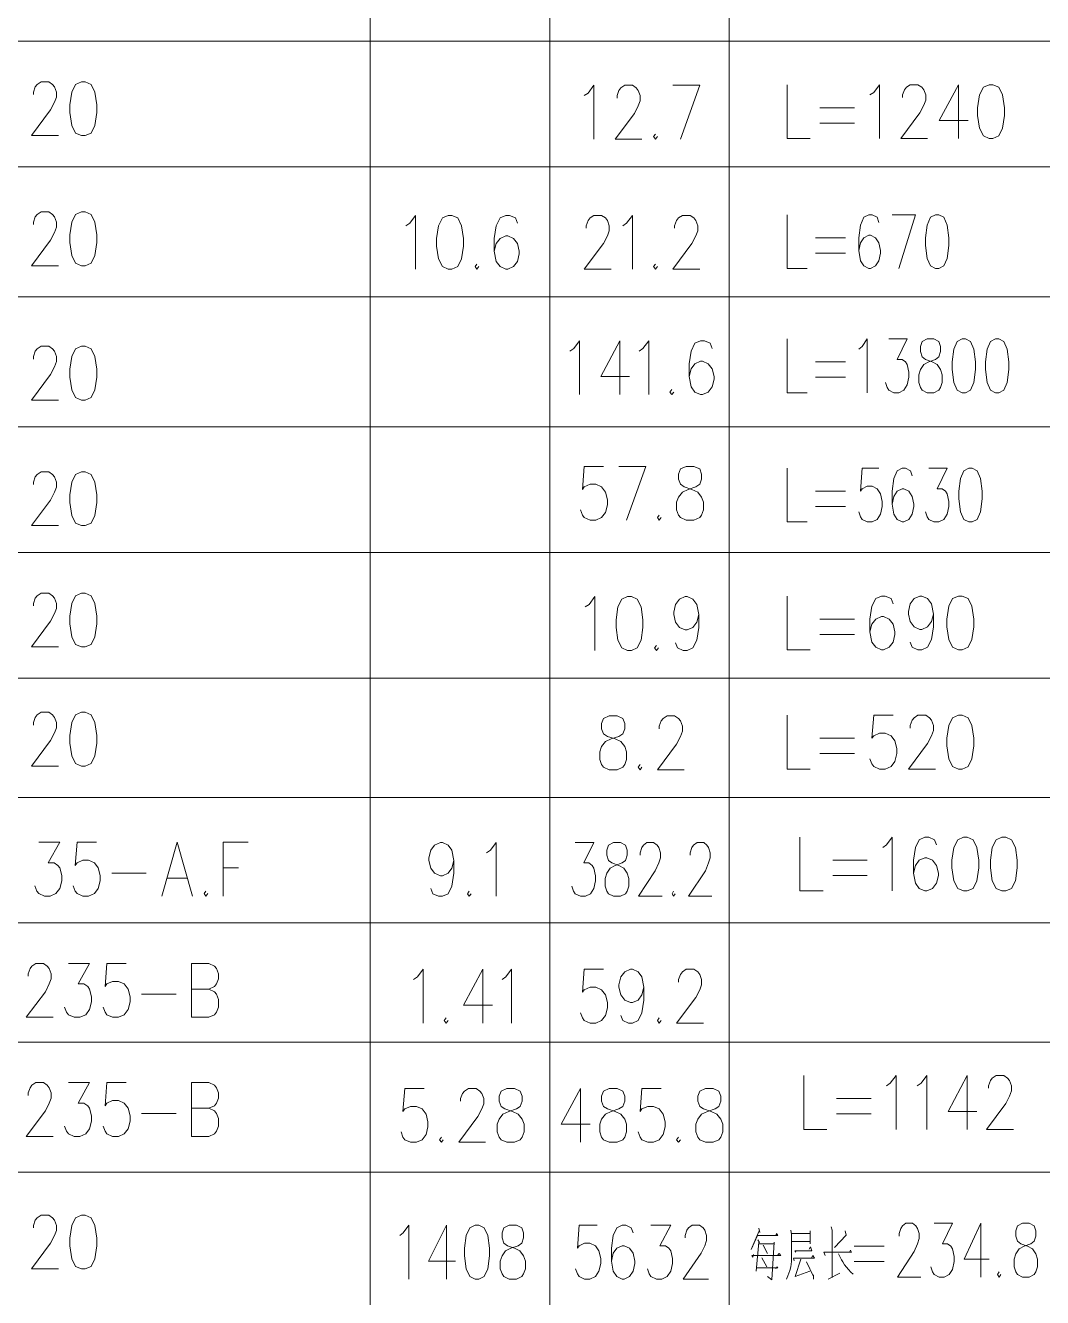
# Model space of a CAD drawing. Header units: millimetres. Extents: x 0 to 829, y 0 to 586.
# Drawn here: x 711.6 to 767.5, y 104.7 to 174.6 of the extents above; entities that cross this region are included whole.
import ezdxf

# ---------------------------------------------------------------- set-up
doc = ezdxf.new("R2010")
doc.units = ezdxf.units.MM

msp = doc.modelspace()

# ---------------------------------------------------------------- linework, layer by layer
at = {"color": 0, "lineweight": 0}
for points in [[(730.521639, 166.78275), (730.521639, 235.93425)], [(740.381778, 166.78275), (740.381778, 235.93425)], [(750.238389, 166.78275), (750.238389, 235.93425)], [(592.493806, 173.683083), (769.958667, 173.683083)], [(712.007861, 170.7515), (712.007861, 170.892611), (712.113694, 171.174833), (712.216, 171.315944), (712.427667, 171.457056), (712.851, 171.457056), (713.062667, 171.315944), (713.1685, 171.174833), (713.274333, 170.892611), (713.274333, 170.613917), (713.1685, 170.331694), (712.956833, 169.908361), (711.902028, 168.500778), (713.380167, 168.500778)], [(742.279722, 170.698583), (742.491389, 170.839694), (742.808889, 171.263028), (742.808889, 168.303222)], [(744.075361, 170.557472), (744.075361, 170.698583), (744.181194, 170.980806), (744.287028, 171.121917), (744.498694, 171.263028), (744.922028, 171.263028), (745.133694, 171.121917), (745.239528, 170.980806), (745.341833, 170.698583), (745.341833, 170.416361), (745.239528, 170.134139), (745.027861, 169.710806), (743.969528, 168.303222), (745.447667, 168.303222)], [(747.137472, 171.263028), (748.619139, 171.263028), (747.560806, 168.303222)], [(753.431028, 171.298306), (753.431028, 168.3385), (754.6975, 168.3385)], [(757.971278, 170.733861), (758.182944, 170.874972), (758.500444, 171.298306), (758.500444, 168.3385)], [(759.770444, 170.59275), (759.770444, 170.733861), (759.87275, 171.016083), (759.978583, 171.157194), (760.19025, 171.298306), (760.613583, 171.298306), (760.82525, 171.157194), (760.931083, 171.016083), (761.036917, 170.733861), (761.036917, 170.451639), (760.931083, 170.169417), (760.719417, 169.749611), (759.664611, 168.3385), (761.14275, 168.3385)], [(762.832556, 171.298306), (761.774222, 169.326278), (763.361722, 169.326278)], [(762.832556, 171.298306), (762.832556, 168.3385)], [(755.226667, 170.028306), (757.128139, 170.028306)], [(755.226667, 169.185167), (757.128139, 169.185167)], [(746.1885, 168.585444), (746.082667, 168.444333), (746.1885, 168.303222), (746.294333, 168.444333)], [(592.493806, 166.78275), (769.958667, 166.78275)], [(592.493806, 166.78275), (769.958667, 166.78275)], [(730.521639, 9.860139), (730.521639, 166.78275)], [(740.381778, 28.592639), (740.381778, 166.78275)], [(750.238389, 9.860139), (750.238389, 166.78275)], [(712.007861, 163.60775), (712.007861, 163.748861), (712.113694, 164.031083), (712.216, 164.172194), (712.427667, 164.313306), (712.851, 164.313306), (713.062667, 164.172194), (713.1685, 164.031083), (713.274333, 163.748861), (713.274333, 163.466639), (713.1685, 163.184417), (712.956833, 162.761083), (711.902028, 161.3535), (713.380167, 161.3535)], [(732.4725, 163.551306), (732.684167, 163.692417), (733.001667, 164.11575), (733.001667, 161.159472)], [(738.60025, 163.692417), (738.494417, 163.974639), (738.176917, 164.11575), (737.96525, 164.11575), (737.651278, 163.974639), (737.439611, 163.551306), (737.333778, 162.849278), (737.333778, 162.143722), (737.439611, 161.579278), (737.651278, 161.300583), (737.96525, 161.159472), (738.071083, 161.159472), (738.388583, 161.300583), (738.60025, 161.579278), (738.706083, 162.002611), (738.706083, 162.143722), (738.60025, 162.567056), (738.388583, 162.849278), (738.071083, 162.990389), (737.96525, 162.990389), (737.651278, 162.849278), (737.439611, 162.567056), (737.333778, 162.143722)], [(742.385556, 163.410194), (742.385556, 163.551306), (742.491389, 163.833528), (742.597222, 163.974639), (742.808889, 164.11575), (743.232222, 164.11575), (743.440361, 163.974639), (743.546194, 163.833528), (743.652028, 163.551306), (743.652028, 163.269083), (743.546194, 162.990389), (743.338056, 162.567056), (742.279722, 161.159472), (743.757861, 161.159472)], [(744.392861, 163.551306), (744.604528, 163.692417), (744.922028, 164.11575), (744.922028, 161.159472)], [(747.243306, 163.410194), (747.243306, 163.551306), (747.349139, 163.833528), (747.454972, 163.974639), (747.666639, 164.11575), (748.089972, 164.11575), (748.301639, 163.974639), (748.407472, 163.833528), (748.513306, 163.551306), (748.513306, 163.269083), (748.407472, 162.990389), (748.195806, 162.567056), (747.137472, 161.159472), (748.619139, 161.159472)], [(753.431028, 164.151028), (753.431028, 161.19475), (754.528167, 161.19475)], [(758.465167, 163.727694), (758.373444, 164.009917), (758.098278, 164.151028), (757.918361, 164.151028), (757.643194, 164.009917), (757.45975, 163.586583), (757.368028, 162.884556), (757.368028, 162.179), (757.45975, 161.618083), (757.643194, 161.335861), (757.918361, 161.19475), (758.006556, 161.19475), (758.281722, 161.335861), (758.465167, 161.618083), (758.556889, 162.037889), (758.556889, 162.179), (758.465167, 162.602333), (758.281722, 162.884556), (758.006556, 163.025667), (757.918361, 163.025667), (757.643194, 162.884556), (757.45975, 162.602333), (757.368028, 162.179)], [(759.198944, 164.151028), (760.479528, 164.151028), (759.565833, 161.19475)], [(754.986778, 162.884556), (756.63425, 162.884556)], [(754.986778, 162.037889), (756.63425, 162.037889)], [(736.381278, 161.438167), (736.275444, 161.300583), (736.381278, 161.159472), (736.487111, 161.300583)], [(746.1885, 161.438167), (746.082667, 161.300583), (746.1885, 161.159472), (746.294333, 161.300583)], [(592.493806, 159.635472), (769.958667, 159.635472)], [(753.431028, 157.335361), (753.431028, 154.375556), (754.528167, 154.375556)], [(757.368028, 156.770917), (757.551472, 156.912028), (757.826639, 157.335361), (757.826639, 154.375556)], [(759.0155, 157.335361), (760.020917, 157.335361), (759.474111, 156.206472), (759.749278, 156.206472), (759.929194, 156.065361), (760.020917, 155.927778), (760.112639, 155.504444), (760.112639, 155.222222), (760.020917, 154.798889), (759.837472, 154.516667), (759.565833, 154.375556), (759.290667, 154.375556), (759.0155, 154.516667), (758.923778, 154.657778), (758.832056, 154.94)], [(712.007861, 156.224111), (712.007861, 156.365222), (712.113694, 156.647444), (712.216, 156.788556), (712.427667, 156.929667), (712.851, 156.929667), (713.062667, 156.788556), (713.1685, 156.647444), (713.274333, 156.365222), (713.274333, 156.083), (713.1685, 155.800778), (712.956833, 155.377444), (711.902028, 153.969861), (713.380167, 153.969861)], [(741.4895, 156.665083), (741.697639, 156.806194), (742.015139, 157.226), (742.015139, 154.269722)], [(744.234111, 157.226), (743.179306, 155.2575), (744.763278, 155.2575)], [(744.234111, 157.226), (744.234111, 154.269722)], [(745.288917, 156.665083), (745.500583, 156.806194), (745.818083, 157.226), (745.818083, 154.269722)], [(749.303528, 156.806194), (749.197694, 157.088417), (748.883722, 157.226), (748.672056, 157.226), (748.354556, 157.088417), (748.142889, 156.665083), (748.037056, 155.959528), (748.037056, 155.2575), (748.142889, 154.693056), (748.354556, 154.410833), (748.672056, 154.269722), (748.777889, 154.269722), (749.091861, 154.410833), (749.303528, 154.693056), (749.409361, 155.116389), (749.409361, 155.2575), (749.303528, 155.677306), (749.091861, 155.959528), (748.777889, 156.100639), (748.672056, 156.100639), (748.354556, 155.959528), (748.142889, 155.677306), (748.037056, 155.2575)], [(754.986778, 156.065361), (756.63425, 156.065361)], [(754.986778, 155.222222), (756.63425, 155.222222)], [(747.088083, 154.551944), (746.98225, 154.410833), (747.088083, 154.269722), (747.190389, 154.410833)], [(592.493806, 152.491722), (769.958667, 152.491722)], [(743.338056, 150.325667), (742.279722, 150.325667), (742.173889, 149.059194), (742.279722, 149.200306), (742.597222, 149.341417), (742.914722, 149.341417), (743.232222, 149.200306), (743.440361, 148.918083), (743.546194, 148.49475), (743.546194, 148.212528), (743.440361, 147.792722), (743.232222, 147.5105), (742.914722, 147.369389), (742.597222, 147.369389), (742.279722, 147.5105), (742.173889, 147.651611), (742.068056, 147.930306)], [(744.181194, 150.325667), (745.659333, 150.325667), (744.604528, 147.369389)], [(712.007861, 149.323778), (712.007861, 149.464889), (712.113694, 149.743583), (712.216, 149.884694), (712.427667, 150.025806), (712.851, 150.025806), (713.062667, 149.884694), (713.1685, 149.743583), (713.274333, 149.464889), (713.274333, 149.182667), (713.1685, 148.900444), (712.956833, 148.477111), (711.902028, 147.069528), (713.380167, 147.069528)], [(753.431028, 150.226889), (753.431028, 147.270611), (754.528167, 147.270611)], [(758.465167, 150.226889), (757.551472, 150.226889), (757.45975, 148.960417), (757.551472, 149.101528), (757.826639, 149.242639), (758.098278, 149.242639), (758.373444, 149.101528), (758.556889, 148.819306), (758.648611, 148.395972), (758.648611, 148.117278), (758.556889, 147.693944), (758.373444, 147.411722), (758.098278, 147.270611), (757.826639, 147.270611), (757.551472, 147.411722), (757.45975, 147.552833), (757.368028, 147.835056)], [(760.296083, 149.807083), (760.204361, 150.085778), (759.929194, 150.226889), (759.749278, 150.226889), (759.474111, 150.085778), (759.290667, 149.665972), (759.198944, 148.960417), (759.198944, 148.254861), (759.290667, 147.693944), (759.474111, 147.411722), (759.749278, 147.270611), (759.837472, 147.270611), (760.112639, 147.411722), (760.296083, 147.693944), (760.387806, 148.117278), (760.387806, 148.254861), (760.296083, 148.678194), (760.112639, 148.960417), (759.837472, 149.101528), (759.749278, 149.101528), (759.474111, 148.960417), (759.290667, 148.678194), (759.198944, 148.254861)], [(761.213306, 150.226889), (762.218722, 150.226889), (761.671917, 149.101528), (761.943556, 149.101528), (762.127, 148.960417), (762.218722, 148.819306), (762.310444, 148.395972), (762.310444, 148.117278), (762.218722, 147.693944), (762.035278, 147.411722), (761.760111, 147.270611), (761.488472, 147.270611), (761.213306, 147.411722), (761.121583, 147.552833), (761.029861, 147.835056)], [(754.986778, 148.960417), (756.63425, 148.960417)], [(746.400167, 147.651611), (746.294333, 147.5105), (746.400167, 147.369389), (746.506, 147.5105)], [(754.986778, 148.117278), (756.63425, 148.117278)], [(592.493806, 145.591389), (769.958667, 145.591389)], [(712.007861, 142.659806), (712.007861, 142.800917), (712.113694, 143.079611), (712.216, 143.220722), (712.427667, 143.361833), (712.851, 143.361833), (713.062667, 143.220722), (713.1685, 143.079611), (713.274333, 142.800917), (713.274333, 142.518694), (713.1685, 142.236472), (712.956833, 141.813139), (711.902028, 140.405556), (713.380167, 140.405556)], [(742.332639, 142.603361), (742.544306, 142.744472), (742.861806, 143.167806), (742.861806, 140.208)], [(748.566222, 142.180028), (748.460389, 141.760222), (748.248722, 141.478), (747.931222, 141.336889), (747.825389, 141.336889), (747.507889, 141.478), (747.296222, 141.760222), (747.190389, 142.180028), (747.190389, 142.321139), (747.296222, 142.744472), (747.507889, 143.026694), (747.825389, 143.167806), (747.931222, 143.167806), (748.248722, 143.026694), (748.460389, 142.744472), (748.566222, 142.180028), (748.566222, 141.478), (748.460389, 140.772444), (748.248722, 140.349111), (747.931222, 140.208), (747.719556, 140.208), (747.402056, 140.349111), (747.296222, 140.631333)], [(753.431028, 143.203083), (753.431028, 140.246806), (754.6975, 140.246806)], [(759.241278, 142.77975), (759.135444, 143.061972), (758.817944, 143.203083), (758.606278, 143.203083), (758.288778, 143.061972), (758.077111, 142.638639), (757.971278, 141.936611), (757.971278, 141.231056), (758.077111, 140.666611), (758.288778, 140.384389), (758.606278, 140.246806), (758.712111, 140.246806), (759.029611, 140.384389), (759.241278, 140.666611), (759.347111, 141.089944), (759.347111, 141.231056), (759.241278, 141.654389), (759.029611, 141.936611), (758.712111, 142.077722), (758.606278, 142.077722), (758.288778, 141.936611), (758.077111, 141.654389), (757.971278, 141.231056)], [(761.46025, 142.215306), (761.354417, 141.7955), (761.14275, 141.513278), (760.82525, 141.372167), (760.719417, 141.372167), (760.401917, 141.513278), (760.19025, 141.7955), (760.084417, 142.215306), (760.084417, 142.356417), (760.19025, 142.77975), (760.401917, 143.061972), (760.719417, 143.203083), (760.82525, 143.203083), (761.14275, 143.061972), (761.354417, 142.77975), (761.46025, 142.215306), (761.46025, 141.513278), (761.354417, 140.807722), (761.14275, 140.384389), (760.82525, 140.246806), (760.613583, 140.246806), (760.296083, 140.384389), (760.19025, 140.666611)], [(755.226667, 141.936611), (757.128139, 141.936611)], [(746.241417, 140.490222), (746.135583, 140.349111), (746.241417, 140.208), (746.34725, 140.349111)], [(755.226667, 141.089944), (757.128139, 141.089944)], [(592.493806, 138.687528), (769.958667, 138.687528)], [(712.007861, 136.108722), (712.007861, 136.249833), (712.113694, 136.532056), (712.216, 136.673167), (712.427667, 136.814278), (712.851, 136.814278), (713.062667, 136.673167), (713.1685, 136.532056), (713.274333, 136.249833), (713.274333, 135.967611), (713.1685, 135.688917), (712.956833, 135.265583), (711.902028, 133.858), (713.380167, 133.858)], [(746.400167, 135.914694), (746.400167, 136.055806), (746.506, 136.338028), (746.611833, 136.479139), (746.8235, 136.62025), (747.243306, 136.62025), (747.454972, 136.479139), (747.560806, 136.338028), (747.666639, 136.055806), (747.666639, 135.773583), (747.560806, 135.491361), (747.349139, 135.068028), (746.294333, 133.660444), (747.772472, 133.660444)], [(753.431028, 136.655528), (753.431028, 133.695722), (754.6975, 133.695722)], [(759.241278, 136.655528), (758.182944, 136.655528), (758.077111, 135.385528), (758.182944, 135.526639), (758.500444, 135.66775), (758.817944, 135.66775), (759.135444, 135.526639), (759.347111, 135.244417), (759.452944, 134.824611), (759.452944, 134.542389), (759.347111, 134.119056), (759.135444, 133.836833), (758.817944, 133.695722), (758.500444, 133.695722), (758.182944, 133.836833), (758.077111, 133.977944), (757.971278, 134.260167)], [(760.19025, 135.949972), (760.19025, 136.091083), (760.296083, 136.373306), (760.401917, 136.514417), (760.613583, 136.655528), (761.036917, 136.655528), (761.248583, 136.514417), (761.354417, 136.373306), (761.46025, 136.091083), (761.46025, 135.808861), (761.354417, 135.526639), (761.14275, 135.106833), (760.084417, 133.695722), (761.566083, 133.695722)], [(755.226667, 135.385528), (757.128139, 135.385528)], [(755.226667, 134.542389), (757.128139, 134.542389)], [(745.341833, 133.942667), (745.239528, 133.801556), (745.341833, 133.660444), (745.447667, 133.801556)], [(592.493806, 132.139972), (769.958667, 132.139972)], [(712.300667, 129.670528), (713.461306, 129.670528), (712.826306, 128.545167), (713.143806, 128.545167), (713.355472, 128.404056), (713.461306, 128.262944), (713.567139, 127.839611), (713.567139, 127.557389), (713.461306, 127.134056), (713.249639, 126.855361), (712.932139, 126.71425), (712.614639, 126.71425), (712.300667, 126.855361), (712.194833, 126.992944), (712.089, 127.275167)], [(715.468611, 129.670528), (714.410278, 129.670528), (714.307972, 128.404056), (714.410278, 128.545167), (714.727778, 128.686278), (715.045278, 128.686278), (715.362778, 128.545167), (715.574444, 128.262944), (715.680278, 127.839611), (715.680278, 127.557389), (715.574444, 127.134056), (715.362778, 126.855361), (715.045278, 126.71425), (714.727778, 126.71425), (714.410278, 126.855361), (714.307972, 126.992944), (714.202139, 127.275167)], [(719.059889, 126.71425), (719.903028, 129.670528), (720.749694, 126.71425)], [(722.4395, 126.71425), (722.4395, 129.670528), (723.811806, 129.670528)], [(735.114806, 128.675694), (735.008972, 128.252361), (734.797306, 127.970139), (734.479806, 127.829028), (734.373972, 127.829028), (734.056472, 127.970139), (733.848333, 128.252361), (733.7425, 128.675694), (733.7425, 128.816806), (733.848333, 129.236611), (734.056472, 129.518833), (734.373972, 129.659944), (734.479806, 129.659944), (734.797306, 129.518833), (735.008972, 129.236611), (735.114806, 128.675694), (735.114806, 127.970139), (735.008972, 127.268111), (734.797306, 126.844778), (734.479806, 126.703667), (734.268139, 126.703667), (733.954167, 126.844778), (733.848333, 127.127)], [(736.910444, 129.099028), (737.122111, 129.236611), (737.439611, 129.659944), (737.439611, 126.703667)], [(741.785833, 129.659944), (742.794778, 129.659944), (742.244444, 128.534583), (742.519611, 128.534583), (742.703056, 128.393472), (742.794778, 128.252361), (742.8865, 127.829028), (742.8865, 127.546806), (742.794778, 127.127), (742.611333, 126.844778), (742.336167, 126.703667), (742.061, 126.703667), (741.785833, 126.844778), (741.694111, 126.985889), (741.602389, 127.268111)], [(745.355944, 128.957917), (745.355944, 129.099028), (745.447667, 129.377722), (745.539389, 129.518833), (745.722833, 129.659944), (746.089722, 129.659944), (746.273167, 129.518833), (746.364889, 129.377722), (746.456611, 129.099028), (746.456611, 128.816806), (746.364889, 128.534583), (746.181444, 128.11125), (745.264222, 126.703667), (746.548333, 126.703667)], [(748.104083, 128.957917), (748.104083, 129.099028), (748.195806, 129.377722), (748.287528, 129.518833), (748.470972, 129.659944), (748.837861, 129.659944), (749.017778, 129.518833), (749.1095, 129.377722), (749.201222, 129.099028), (749.201222, 128.816806), (749.1095, 128.534583), (748.929583, 128.11125), (748.012361, 126.703667), (749.292944, 126.703667)], [(754.129528, 129.956278), (754.129528, 126.996472), (755.396, 126.996472)], [(758.673306, 129.391833), (758.884972, 129.532944), (759.198944, 129.956278), (759.198944, 126.996472)], [(761.629583, 129.532944), (761.52375, 129.815167), (761.20625, 129.956278), (760.994583, 129.956278), (760.680611, 129.815167), (760.468944, 129.391833), (760.363111, 128.686278), (760.363111, 127.98425), (760.468944, 127.419806), (760.680611, 127.137583), (760.994583, 126.996472), (761.100417, 126.996472), (761.417917, 127.137583), (761.629583, 127.419806), (761.735417, 127.843139), (761.735417, 127.98425), (761.629583, 128.404056), (761.417917, 128.686278), (761.100417, 128.827389), (760.994583, 128.827389), (760.680611, 128.686278), (760.468944, 128.404056), (760.363111, 127.98425)], [(755.925167, 128.686278), (757.826639, 128.686278)], [(716.31175, 127.980722), (718.213222, 127.980722)], [(722.4395, 128.262944), (723.286167, 128.262944)], [(719.377389, 127.6985), (720.432194, 127.6985)], [(755.925167, 127.843139), (757.826639, 127.843139)], [(721.490528, 126.992944), (721.384694, 126.855361), (721.490528, 126.71425), (721.596361, 126.855361)], [(735.957944, 126.985889), (735.855639, 126.844778), (735.957944, 126.703667), (736.063778, 126.844778)], [(747.186861, 126.985889), (747.098667, 126.844778), (747.186861, 126.703667), (747.278583, 126.844778)], [(592.493806, 125.239639), (769.958667, 125.239639)], [(711.718583, 122.308056), (711.718583, 122.449167), (711.824417, 122.731389), (711.93025, 122.8725), (712.141917, 123.013611), (712.561722, 123.013611), (712.773389, 122.8725), (712.879222, 122.731389), (712.985056, 122.449167), (712.985056, 122.170472), (712.879222, 121.88825), (712.667556, 121.464917), (711.61275, 120.057333), (713.090889, 120.057333)], [(713.937556, 123.013611), (715.098194, 123.013611), (714.463194, 121.88825), (714.780694, 121.88825), (714.992361, 121.747139), (715.098194, 121.606028), (715.204028, 121.182694), (715.204028, 120.900472), (715.098194, 120.477139), (714.886528, 120.198444), (714.569028, 120.057333), (714.255056, 120.057333), (713.937556, 120.198444), (713.831722, 120.336028), (713.725889, 120.61825)], [(717.1055, 123.013611), (716.050694, 123.013611), (715.944861, 121.747139), (716.050694, 121.88825), (716.364667, 122.029361), (716.682167, 122.029361), (716.999667, 121.88825), (717.211333, 121.606028), (717.317167, 121.182694), (717.317167, 120.900472), (717.211333, 120.477139), (716.999667, 120.198444), (716.682167, 120.057333), (716.364667, 120.057333), (716.050694, 120.198444), (715.944861, 120.336028), (715.839028, 120.61825)], [(720.696778, 120.057333), (720.696778, 123.013611), (721.649278, 123.013611), (721.96325, 122.8725), (722.069083, 122.731389), (722.174917, 122.449167), (722.174917, 122.170472), (722.069083, 121.88825), (721.96325, 121.747139), (721.649278, 121.606028)], [(732.895833, 122.131667), (733.1075, 122.272778), (733.425, 122.696111), (733.425, 119.739833)], [(736.698778, 122.696111), (735.643972, 120.724083), (737.227944, 120.724083)], [(736.698778, 122.696111), (736.698778, 119.739833)], [(737.757111, 122.131667), (737.96525, 122.272778), (738.28275, 122.696111), (738.28275, 119.739833)], [(743.338056, 122.696111), (742.279722, 122.696111), (742.173889, 121.429639), (742.279722, 121.57075), (742.597222, 121.708333), (742.914722, 121.708333), (743.232222, 121.57075), (743.440361, 121.288528), (743.546194, 120.865194), (743.546194, 120.582972), (743.440361, 120.159639), (743.232222, 119.877417), (742.914722, 119.739833), (742.597222, 119.739833), (742.279722, 119.877417), (742.173889, 120.018528), (742.068056, 120.30075)], [(745.5535, 121.708333), (745.447667, 121.288528), (745.239528, 121.006306), (744.922028, 120.865194), (744.816194, 120.865194), (744.498694, 121.006306), (744.287028, 121.288528), (744.181194, 121.708333), (744.181194, 121.849444), (744.287028, 122.272778), (744.498694, 122.555), (744.816194, 122.696111), (744.922028, 122.696111), (745.239528, 122.555), (745.447667, 122.272778), (745.5535, 121.708333), (745.5535, 121.006306), (745.447667, 120.30075), (745.239528, 119.877417), (744.922028, 119.739833), (744.710361, 119.739833), (744.392861, 119.877417), (744.287028, 120.159639)], [(747.454972, 121.990556), (747.454972, 122.131667), (747.560806, 122.413889), (747.666639, 122.555), (747.878306, 122.696111), (748.301639, 122.696111), (748.513306, 122.555), (748.619139, 122.413889), (748.724972, 122.131667), (748.724972, 121.849444), (748.619139, 121.57075), (748.407472, 121.147417), (747.349139, 119.739833), (748.830806, 119.739833)], [(717.952167, 121.323806), (719.853639, 121.323806)], [(720.696778, 121.606028), (721.649278, 121.606028), (721.96325, 121.464917), (722.069083, 121.323806), (722.174917, 121.041583), (722.174917, 120.61825), (722.069083, 120.336028), (721.96325, 120.198444), (721.649278, 120.057333), (720.696778, 120.057333)], [(734.691472, 120.018528), (734.585639, 119.877417), (734.691472, 119.739833), (734.797306, 119.877417)], [(746.400167, 120.018528), (746.294333, 119.877417), (746.400167, 119.739833), (746.506, 119.877417)], [(592.493806, 118.688556), (769.958667, 118.688556)], [(754.341194, 116.861167), (754.341194, 113.901361), (755.607667, 113.901361)], [(758.884972, 116.296722), (759.093111, 116.437833), (759.410611, 116.861167), (759.410611, 113.901361)], [(760.574778, 116.296722), (760.786444, 116.437833), (761.100417, 116.861167), (761.100417, 113.901361)], [(763.319389, 116.861167), (762.264583, 114.889139), (763.848556, 114.889139)], [(763.319389, 116.861167), (763.319389, 113.901361)], [(764.483556, 116.155611), (764.483556, 116.296722), (764.589389, 116.578944), (764.691694, 116.720056), (764.903361, 116.861167), (765.326694, 116.861167), (765.538361, 116.720056), (765.644194, 116.578944), (765.750028, 116.296722), (765.750028, 116.0145), (765.644194, 115.732278), (765.432528, 115.312472), (764.377722, 113.901361), (765.855861, 113.901361)], [(711.718583, 115.764028), (711.718583, 115.905139), (711.824417, 116.187361), (711.93025, 116.328472), (712.141917, 116.469583), (712.561722, 116.469583), (712.773389, 116.328472), (712.879222, 116.187361), (712.985056, 115.905139), (712.985056, 115.622917), (712.879222, 115.340694), (712.667556, 114.917361), (711.61275, 113.509778), (713.090889, 113.509778)], [(713.937556, 116.469583), (715.098194, 116.469583), (714.463194, 115.340694), (714.780694, 115.340694), (714.992361, 115.199583), (715.098194, 115.058472), (715.204028, 114.638667), (715.204028, 114.356444), (715.098194, 113.933111), (714.886528, 113.650889), (714.569028, 113.509778), (714.255056, 113.509778), (713.937556, 113.650889), (713.831722, 113.792), (713.725889, 114.074222)], [(717.1055, 116.469583), (716.050694, 116.469583), (715.944861, 115.199583), (716.050694, 115.340694), (716.364667, 115.481806), (716.682167, 115.481806), (716.999667, 115.340694), (717.211333, 115.058472), (717.317167, 114.638667), (717.317167, 114.356444), (717.211333, 113.933111), (716.999667, 113.650889), (716.682167, 113.509778), (716.364667, 113.509778), (716.050694, 113.650889), (715.944861, 113.792), (715.839028, 114.074222)], [(720.696778, 113.509778), (720.696778, 116.469583), (721.649278, 116.469583), (721.96325, 116.328472), (722.069083, 116.187361), (722.174917, 115.905139), (722.174917, 115.622917), (722.069083, 115.340694), (721.96325, 115.199583), (721.649278, 115.058472)], [(733.477917, 116.148556), (732.419583, 116.148556), (732.31375, 114.882083), (732.419583, 115.023194), (732.737083, 115.164306), (733.054583, 115.164306), (733.372083, 115.023194), (733.58375, 114.740972), (733.689583, 114.317639), (733.689583, 114.038944), (733.58375, 113.615611), (733.372083, 113.333389), (733.054583, 113.192278), (732.737083, 113.192278), (732.419583, 113.333389), (732.31375, 113.4745), (732.207917, 113.756722)], [(735.485222, 115.446528), (735.485222, 115.587639), (735.591056, 115.869861), (735.696889, 116.007444), (735.908556, 116.148556), (736.328361, 116.148556), (736.540028, 116.007444), (736.645861, 115.869861), (736.751694, 115.587639), (736.751694, 115.305417), (736.645861, 115.023194), (736.434194, 114.599861), (735.379389, 113.192278), (736.857528, 113.192278)], [(742.068056, 116.148556), (741.01325, 114.176528), (742.597222, 114.176528)], [(742.068056, 116.148556), (742.068056, 113.192278)], [(746.506, 116.148556), (745.447667, 116.148556), (745.341833, 114.882083), (745.447667, 115.023194), (745.765167, 115.164306), (746.082667, 115.164306), (746.400167, 115.023194), (746.611833, 114.740972), (746.717667, 114.317639), (746.717667, 114.038944), (746.611833, 113.615611), (746.400167, 113.333389), (746.082667, 113.192278), (745.765167, 113.192278), (745.447667, 113.333389), (745.341833, 113.4745), (745.239528, 113.756722)], [(756.136833, 115.591167), (758.038306, 115.591167)], [(717.952167, 114.77625), (719.853639, 114.77625)], [(720.696778, 115.058472), (721.649278, 115.058472), (721.96325, 114.917361), (722.069083, 114.77625), (722.174917, 114.497556), (722.174917, 114.074222), (722.069083, 113.792), (721.96325, 113.650889), (721.649278, 113.509778), (720.696778, 113.509778)], [(756.136833, 114.748028), (758.038306, 114.748028)], [(734.426889, 113.4745), (734.321056, 113.333389), (734.426889, 113.192278), (734.532722, 113.333389)], [(747.454972, 113.4745), (747.349139, 113.333389), (747.454972, 113.192278), (747.560806, 113.333389)], [(592.493806, 111.544806), (769.958667, 111.544806)], [(712.007861, 108.482694), (712.007861, 108.623806), (712.113694, 108.906028), (712.216, 109.047139), (712.427667, 109.18825), (712.851, 109.18825), (713.062667, 109.047139), (713.1685, 108.906028), (713.274333, 108.623806), (713.274333, 108.341583), (713.1685, 108.059361), (712.956833, 107.639556), (711.902028, 106.228444), (713.380167, 106.228444)], [(732.140889, 108.073472), (732.334917, 108.214583), (732.63125, 108.637917), (732.63125, 105.678111)], [(734.702056, 108.637917), (733.717806, 106.665889), (735.195944, 106.665889)], [(734.702056, 108.637917), (734.702056, 105.678111)], [(742.985278, 108.637917), (741.9975, 108.637917), (741.898722, 107.367917), (741.9975, 107.509028), (742.293833, 107.650139), (742.590167, 107.650139), (742.8865, 107.509028), (743.084056, 107.226806), (743.182833, 106.807), (743.182833, 106.524778), (743.084056, 106.101444), (742.8865, 105.819222), (742.590167, 105.678111), (742.293833, 105.678111), (741.9975, 105.819222), (741.898722, 105.960333), (741.799944, 106.242556)], [(744.957306, 108.214583), (744.858528, 108.496806), (744.562194, 108.637917), (744.364639, 108.637917), (744.068306, 108.496806), (743.87075, 108.073472), (743.771972, 107.367917), (743.771972, 106.665889), (743.87075, 106.101444), (744.068306, 105.819222), (744.364639, 105.678111), (744.463417, 105.678111), (744.75975, 105.819222), (744.957306, 106.101444), (745.056083, 106.524778), (745.056083, 106.665889), (744.957306, 107.089222), (744.75975, 107.367917), (744.463417, 107.509028), (744.364639, 107.509028), (744.068306, 107.367917), (743.87075, 107.089222), (743.771972, 106.665889)], [(745.941556, 108.637917), (747.028111, 108.637917), (746.435444, 107.509028), (746.731778, 107.509028), (746.929333, 107.367917), (747.028111, 107.226806), (747.123361, 106.807), (747.123361, 106.524778), (747.028111, 106.101444), (746.830556, 105.819222), (746.534222, 105.678111), (746.237889, 105.678111), (745.941556, 105.819222), (745.842778, 105.960333), (745.744, 106.242556)], [(747.814806, 107.932361), (747.814806, 108.073472), (747.913583, 108.355694), (748.012361, 108.496806), (748.209917, 108.637917), (748.605028, 108.637917), (748.802583, 108.496806), (748.901361, 108.355694), (748.996611, 108.073472), (748.996611, 107.79125), (748.901361, 107.509028), (748.703806, 107.089222), (747.716028, 105.678111), (749.095389, 105.678111)], [(751.861167, 108.479167), (751.921139, 108.239278), (751.882333, 108.331), (751.441361, 107.293833), (751.787083, 108.062889), (752.9195, 108.062889), (752.841889, 108.182833), (752.806611, 108.062889)], [(753.632111, 108.359222), (753.670917, 108.122861), (753.670917, 106.644722), (753.64975, 106.496556), (753.632111, 106.348389), (753.572139, 106.14025), (753.515694, 105.992083), (753.45925, 105.843917), (753.381639, 105.667528)], [(755.844028, 108.535611), (755.900472, 108.359222), (755.900472, 105.755722)], [(759.583472, 108.038194), (759.583472, 108.179306), (759.675194, 108.461528), (759.766917, 108.602639), (759.950361, 108.74375), (760.31725, 108.74375), (760.497167, 108.602639), (760.588889, 108.461528), (760.680611, 108.179306), (760.680611, 107.897083), (760.588889, 107.618389), (760.405444, 107.195056), (759.49175, 105.787472), (760.772333, 105.787472)], [(761.506111, 108.74375), (762.511528, 108.74375), (761.964722, 107.618389), (762.236361, 107.618389), (762.419806, 107.477278), (762.511528, 107.336167), (762.60325, 106.912833), (762.60325, 106.630611), (762.511528, 106.207278), (762.328083, 105.928583), (762.056444, 105.787472), (761.781278, 105.787472), (761.506111, 105.928583), (761.414389, 106.066167), (761.322667, 106.348389)], [(764.070806, 108.74375), (763.153583, 106.771722), (764.525889, 106.771722)], [(764.070806, 108.74375), (764.070806, 105.787472)], [(751.804722, 107.826528), (751.899972, 107.678361), (751.861167, 107.710111), (751.727111, 106.112028), (751.748278, 106.288417), (752.9195, 106.288417), (752.863056, 106.348389), (752.806611, 106.228444)], [(751.861167, 107.618389), (752.707833, 107.618389), (752.707833, 107.710111), (752.573778, 105.639306), (752.344472, 105.815694)], [(753.688556, 108.182833), (754.690444, 108.182833)], [(753.688556, 107.738333), (754.669278, 107.738333)], [(754.690444, 108.331), (754.690444, 107.618389)], [(756.613083, 108.331), (756.669528, 108.094639), (756.034528, 107.413778)], [(751.575417, 107.02925), (751.536611, 106.881083), (751.476639, 106.969278), (753.074722, 106.969278), (752.979472, 107.085694), (752.9195, 106.9975)], [(752.111639, 107.530194), (752.344472, 107.085694)], [(753.804972, 106.672944), (753.766167, 106.821111), (754.91975, 106.821111), (754.842139, 106.969278), (754.764528, 106.849333)], [(753.900222, 107.145667), (753.843778, 107.233861), (754.785694, 107.233861), (754.708083, 107.442), (754.630472, 107.325583)], [(755.515944, 106.969278), (755.438333, 107.145667), (756.958806, 107.145667), (756.898833, 107.265611), (756.842389, 107.145667)], [(756.246194, 107.057472), (756.323806, 106.909306), (756.401417, 106.732917), (756.4755, 106.612972), (756.574278, 106.464806), (756.687167, 106.320167), (756.803583, 106.200222), (756.92, 106.052056), (757.054056, 105.935639)], [(757.1105, 107.477278), (758.757972, 107.477278)], [(752.037556, 106.849333), (752.305667, 106.348389)], [(754.168333, 106.761139), (753.861417, 105.815694), (754.669278, 106.112028)], [(754.496417, 106.612972), (754.863306, 105.815694)], [(757.1105, 106.630611), (758.757972, 106.630611)], [(754.863306, 105.903889), (754.863306, 105.667528)], [(755.671167, 105.667528), (756.323806, 105.992083)], [(765.076222, 106.066167), (764.9845, 105.928583), (765.076222, 105.787472), (765.167944, 105.928583)]]:
    msp.add_lwpolyline(points, dxfattribs=at)
for points in [[(714.646639, 171.457056), (714.329139, 171.315944), (714.117472, 170.892611), (714.015167, 170.190583), (714.015167, 169.76725), (714.117472, 169.061694), (714.329139, 168.641889), (714.646639, 168.500778), (714.858306, 168.500778), (715.175806, 168.641889), (715.387472, 169.061694), (715.493306, 169.76725), (715.493306, 170.190583), (715.387472, 170.892611), (715.175806, 171.315944), (714.858306, 171.457056)], [(764.522361, 171.298306), (764.204861, 171.157194), (763.993194, 170.733861), (763.887361, 170.028306), (763.887361, 169.6085), (763.993194, 168.902944), (764.204861, 168.479611), (764.522361, 168.3385), (764.734028, 168.3385), (765.051528, 168.479611), (765.263194, 168.902944), (765.369028, 169.6085), (765.369028, 170.028306), (765.263194, 170.733861), (765.051528, 171.157194), (764.734028, 171.298306)], [(714.646639, 164.313306), (714.329139, 164.172194), (714.117472, 163.748861), (714.015167, 163.043306), (714.015167, 162.619972), (714.117472, 161.917944), (714.329139, 161.494611), (714.646639, 161.3535), (714.858306, 161.3535), (715.175806, 161.494611), (715.387472, 161.917944), (715.493306, 162.619972), (715.493306, 163.043306), (715.387472, 163.748861), (715.175806, 164.172194), (714.858306, 164.313306)], [(734.797306, 164.11575), (734.479806, 163.974639), (734.268139, 163.551306), (734.162306, 162.849278), (734.162306, 162.425944), (734.268139, 161.720389), (734.479806, 161.300583), (734.797306, 161.159472), (735.008972, 161.159472), (735.326472, 161.300583), (735.538139, 161.720389), (735.643972, 162.425944), (735.643972, 162.849278), (735.538139, 163.551306), (735.326472, 163.974639), (735.008972, 164.11575)], [(761.580194, 164.151028), (761.305028, 164.009917), (761.121583, 163.586583), (761.029861, 162.884556), (761.029861, 162.461222), (761.121583, 161.755667), (761.305028, 161.335861), (761.580194, 161.19475), (761.760111, 161.19475), (762.035278, 161.335861), (762.218722, 161.755667), (762.310444, 162.461222), (762.310444, 162.884556), (762.218722, 163.586583), (762.035278, 164.009917), (761.760111, 164.151028)], [(761.121583, 157.335361), (760.846417, 157.19425), (760.754694, 156.912028), (760.754694, 156.629806), (760.846417, 156.347583), (761.029861, 156.206472), (761.39675, 156.065361), (761.671917, 155.927778), (761.851833, 155.645556), (761.943556, 155.363333), (761.943556, 154.94), (761.851833, 154.657778), (761.760111, 154.516667), (761.488472, 154.375556), (761.121583, 154.375556), (760.846417, 154.516667), (760.754694, 154.657778), (760.662972, 154.94), (760.662972, 155.363333), (760.754694, 155.645556), (760.938139, 155.927778), (761.213306, 156.065361), (761.580194, 156.206472), (761.760111, 156.347583), (761.851833, 156.629806), (761.851833, 156.912028), (761.760111, 157.19425), (761.488472, 157.335361)], [(763.044222, 157.335361), (762.769056, 157.19425), (762.585611, 156.770917), (762.493889, 156.065361), (762.493889, 155.645556), (762.585611, 154.94), (762.769056, 154.516667), (763.044222, 154.375556), (763.227667, 154.375556), (763.502833, 154.516667), (763.68275, 154.94), (763.774472, 155.645556), (763.774472, 156.065361), (763.68275, 156.770917), (763.502833, 157.19425), (763.227667, 157.335361)], [(764.875139, 157.335361), (764.599972, 157.19425), (764.416528, 156.770917), (764.324806, 156.065361), (764.324806, 155.645556), (764.416528, 154.94), (764.599972, 154.516667), (764.875139, 154.375556), (765.058583, 154.375556), (765.33375, 154.516667), (765.513667, 154.94), (765.605389, 155.645556), (765.605389, 156.065361), (765.513667, 156.770917), (765.33375, 157.19425), (765.058583, 157.335361)], [(714.646639, 156.929667), (714.329139, 156.788556), (714.117472, 156.365222), (714.015167, 155.659667), (714.015167, 155.236333), (714.117472, 154.534306), (714.329139, 154.110972), (714.646639, 153.969861), (714.858306, 153.969861), (715.175806, 154.110972), (715.387472, 154.534306), (715.493306, 155.236333), (715.493306, 155.659667), (715.387472, 156.365222), (715.175806, 156.788556), (714.858306, 156.929667)], [(747.878306, 150.325667), (747.560806, 150.184556), (747.454972, 149.902333), (747.454972, 149.623639), (747.560806, 149.341417), (747.772472, 149.200306), (748.195806, 149.059194), (748.513306, 148.918083), (748.724972, 148.635861), (748.830806, 148.353639), (748.830806, 147.930306), (748.724972, 147.651611), (748.619139, 147.5105), (748.301639, 147.369389), (747.878306, 147.369389), (747.560806, 147.5105), (747.454972, 147.651611), (747.349139, 147.930306), (747.349139, 148.353639), (747.454972, 148.635861), (747.666639, 148.918083), (747.984139, 149.059194), (748.407472, 149.200306), (748.619139, 149.341417), (748.724972, 149.623639), (748.724972, 149.902333), (748.619139, 150.184556), (748.301639, 150.325667)], [(714.646639, 150.025806), (714.329139, 149.884694), (714.117472, 149.464889), (714.015167, 148.759333), (714.015167, 148.336), (714.117472, 147.630444), (714.329139, 147.210639), (714.646639, 147.069528), (714.858306, 147.069528), (715.175806, 147.210639), (715.387472, 147.630444), (715.493306, 148.336), (715.493306, 148.759333), (715.387472, 149.464889), (715.175806, 149.884694), (714.858306, 150.025806)], [(763.411111, 150.226889), (763.135944, 150.085778), (762.9525, 149.665972), (762.860778, 148.960417), (762.860778, 148.537083), (762.9525, 147.835056), (763.135944, 147.411722), (763.411111, 147.270611), (763.591028, 147.270611), (763.866194, 147.411722), (764.049639, 147.835056), (764.141361, 148.537083), (764.141361, 148.960417), (764.049639, 149.665972), (763.866194, 150.085778), (763.591028, 150.226889)], [(714.646639, 143.361833), (714.329139, 143.220722), (714.117472, 142.800917), (714.015167, 142.095361), (714.015167, 141.672028), (714.117472, 140.97), (714.329139, 140.546667), (714.646639, 140.405556), (714.858306, 140.405556), (715.175806, 140.546667), (715.387472, 140.97), (715.493306, 141.672028), (715.493306, 142.095361), (715.387472, 142.800917), (715.175806, 143.220722), (714.858306, 143.361833)], [(744.657444, 143.167806), (744.339944, 143.026694), (744.128278, 142.603361), (744.022444, 141.897806), (744.022444, 141.478), (744.128278, 140.772444), (744.339944, 140.349111), (744.657444, 140.208), (744.869111, 140.208), (745.186611, 140.349111), (745.39475, 140.772444), (745.500583, 141.478), (745.500583, 141.897806), (745.39475, 142.603361), (745.186611, 143.026694), (744.869111, 143.167806)], [(762.832556, 143.203083), (762.515056, 143.061972), (762.303389, 142.638639), (762.197556, 141.936611), (762.197556, 141.513278), (762.303389, 140.807722), (762.515056, 140.384389), (762.832556, 140.246806), (763.044222, 140.246806), (763.361722, 140.384389), (763.569861, 140.807722), (763.675694, 141.513278), (763.675694, 141.936611), (763.569861, 142.638639), (763.361722, 143.061972), (763.044222, 143.203083)], [(714.646639, 136.814278), (714.329139, 136.673167), (714.117472, 136.249833), (714.015167, 135.547806), (714.015167, 135.124472), (714.117472, 134.418917), (714.329139, 133.999111), (714.646639, 133.858), (714.858306, 133.858), (715.175806, 133.999111), (715.387472, 134.418917), (715.493306, 135.124472), (715.493306, 135.547806), (715.387472, 136.249833), (715.175806, 136.673167), (714.858306, 136.814278)], [(743.652028, 136.62025), (743.338056, 136.479139), (743.232222, 136.196917), (743.232222, 135.914694), (743.338056, 135.632472), (743.546194, 135.491361), (743.969528, 135.35025), (744.287028, 135.209139), (744.498694, 134.926917), (744.604528, 134.648222), (744.604528, 134.224889), (744.498694, 133.942667), (744.392861, 133.801556), (744.075361, 133.660444), (743.652028, 133.660444), (743.338056, 133.801556), (743.232222, 133.942667), (743.126389, 134.224889), (743.126389, 134.648222), (743.232222, 134.926917), (743.440361, 135.209139), (743.757861, 135.35025), (744.181194, 135.491361), (744.392861, 135.632472), (744.498694, 135.914694), (744.498694, 136.196917), (744.392861, 136.479139), (744.075361, 136.62025)], [(762.832556, 136.655528), (762.515056, 136.514417), (762.303389, 136.091083), (762.197556, 135.385528), (762.197556, 134.965722), (762.303389, 134.260167), (762.515056, 133.836833), (762.832556, 133.695722), (763.044222, 133.695722), (763.361722, 133.836833), (763.569861, 134.260167), (763.675694, 134.965722), (763.675694, 135.385528), (763.569861, 136.091083), (763.361722, 136.514417), (763.044222, 136.655528)], [(743.891917, 129.659944), (743.61675, 129.518833), (743.525028, 129.236611), (743.525028, 128.957917), (743.61675, 128.675694), (743.800194, 128.534583), (744.167083, 128.393472), (744.44225, 128.252361), (744.625694, 127.970139), (744.717417, 127.687917), (744.717417, 127.268111), (744.625694, 126.985889), (744.533972, 126.844778), (744.258806, 126.703667), (743.891917, 126.703667), (743.61675, 126.844778), (743.525028, 126.985889), (743.433306, 127.268111), (743.433306, 127.687917), (743.525028, 127.970139), (743.708472, 128.252361), (743.983639, 128.393472), (744.350528, 128.534583), (744.533972, 128.675694), (744.625694, 128.957917), (744.625694, 129.236611), (744.533972, 129.518833), (744.258806, 129.659944)], [(763.107722, 129.956278), (762.79375, 129.815167), (762.582083, 129.391833), (762.47625, 128.686278), (762.47625, 128.262944), (762.582083, 127.560917), (762.79375, 127.137583), (763.107722, 126.996472), (763.319389, 126.996472), (763.636889, 127.137583), (763.848556, 127.560917), (763.954389, 128.262944), (763.954389, 128.686278), (763.848556, 129.391833), (763.636889, 129.815167), (763.319389, 129.956278)], [(765.220861, 129.956278), (764.903361, 129.815167), (764.691694, 129.391833), (764.589389, 128.686278), (764.589389, 128.262944), (764.691694, 127.560917), (764.903361, 127.137583), (765.220861, 126.996472), (765.432528, 126.996472), (765.750028, 127.137583), (765.961694, 127.560917), (766.067528, 128.262944), (766.067528, 128.686278), (765.961694, 129.391833), (765.750028, 129.815167), (765.432528, 129.956278)], [(738.018167, 116.148556), (737.704194, 116.007444), (737.598361, 115.72875), (737.598361, 115.446528), (737.704194, 115.164306), (737.912333, 115.023194), (738.335667, 114.882083), (738.653167, 114.740972), (738.864833, 114.45875), (738.970667, 114.176528), (738.970667, 113.756722), (738.864833, 113.4745), (738.759, 113.333389), (738.4415, 113.192278), (738.018167, 113.192278), (737.704194, 113.333389), (737.598361, 113.4745), (737.492528, 113.756722), (737.492528, 114.176528), (737.598361, 114.45875), (737.8065, 114.740972), (738.124, 114.882083), (738.547333, 115.023194), (738.759, 115.164306), (738.864833, 115.446528), (738.864833, 115.72875), (738.759, 116.007444), (738.4415, 116.148556)], [(743.652028, 116.148556), (743.338056, 116.007444), (743.232222, 115.72875), (743.232222, 115.446528), (743.338056, 115.164306), (743.546194, 115.023194), (743.969528, 114.882083), (744.287028, 114.740972), (744.498694, 114.45875), (744.604528, 114.176528), (744.604528, 113.756722), (744.498694, 113.4745), (744.392861, 113.333389), (744.075361, 113.192278), (743.652028, 113.192278), (743.338056, 113.333389), (743.232222, 113.4745), (743.126389, 113.756722), (743.126389, 114.176528), (743.232222, 114.45875), (743.440361, 114.740972), (743.757861, 114.882083), (744.181194, 115.023194), (744.392861, 115.164306), (744.498694, 115.446528), (744.498694, 115.72875), (744.392861, 116.007444), (744.075361, 116.148556)], [(748.936639, 116.148556), (748.619139, 116.007444), (748.513306, 115.72875), (748.513306, 115.446528), (748.619139, 115.164306), (748.830806, 115.023194), (749.250611, 114.882083), (749.568111, 114.740972), (749.779778, 114.45875), (749.885611, 114.176528), (749.885611, 113.756722), (749.779778, 113.4745), (749.673944, 113.333389), (749.356444, 113.192278), (748.936639, 113.192278), (748.619139, 113.333389), (748.513306, 113.4745), (748.407472, 113.756722), (748.407472, 114.176528), (748.513306, 114.45875), (748.724972, 114.740972), (749.038944, 114.882083), (749.462278, 115.023194), (749.673944, 115.164306), (749.779778, 115.446528), (749.779778, 115.72875), (749.673944, 116.007444), (749.356444, 116.148556)], [(714.646639, 109.18825), (714.329139, 109.047139), (714.117472, 108.623806), (714.015167, 107.921778), (714.015167, 107.498444), (714.117472, 106.792889), (714.329139, 106.369556), (714.646639, 106.228444), (714.858306, 106.228444), (715.175806, 106.369556), (715.387472, 106.792889), (715.493306, 107.498444), (715.493306, 107.921778), (715.387472, 108.623806), (715.175806, 109.047139), (714.858306, 109.18825)], [(736.278972, 108.637917), (735.982639, 108.496806), (735.788611, 108.073472), (735.689833, 107.367917), (735.689833, 106.948111), (735.788611, 106.242556), (735.982639, 105.819222), (736.278972, 105.678111), (736.476528, 105.678111), (736.772861, 105.819222), (736.970417, 106.242556), (737.069194, 106.948111), (737.069194, 107.367917), (736.970417, 108.073472), (736.772861, 108.496806), (736.476528, 108.637917)], [(738.152222, 108.637917), (737.855889, 108.496806), (737.760639, 108.214583), (737.760639, 107.932361), (737.855889, 107.650139), (738.053444, 107.509028), (738.448556, 107.367917), (738.744889, 107.226806), (738.942444, 106.948111), (739.041222, 106.665889), (739.041222, 106.242556), (738.942444, 105.960333), (738.843667, 105.819222), (738.547333, 105.678111), (738.152222, 105.678111), (737.855889, 105.819222), (737.760639, 105.960333), (737.661861, 106.242556), (737.661861, 106.665889), (737.760639, 106.948111), (737.954667, 107.226806), (738.251, 107.367917), (738.646111, 107.509028), (738.843667, 107.650139), (738.942444, 107.932361), (738.942444, 108.214583), (738.843667, 108.496806), (738.547333, 108.637917)], [(766.356806, 108.74375), (766.081639, 108.602639), (765.989917, 108.320417), (765.989917, 108.038194), (766.081639, 107.7595), (766.265083, 107.618389), (766.631972, 107.477278), (766.907139, 107.336167), (767.090583, 107.053944), (767.182306, 106.771722), (767.182306, 106.348389), (767.090583, 106.066167), (766.998861, 105.928583), (766.723694, 105.787472), (766.356806, 105.787472), (766.081639, 105.928583), (765.989917, 106.066167), (765.901722, 106.348389), (765.901722, 106.771722), (765.989917, 107.053944), (766.173361, 107.336167), (766.448528, 107.477278), (766.815417, 107.618389), (766.998861, 107.7595), (767.090583, 108.038194), (767.090583, 108.320417), (766.998861, 108.602639), (766.723694, 108.74375)]]:
    msp.add_lwpolyline(points, close=True, dxfattribs=at)

doc.saveas('drawing.dxf')
